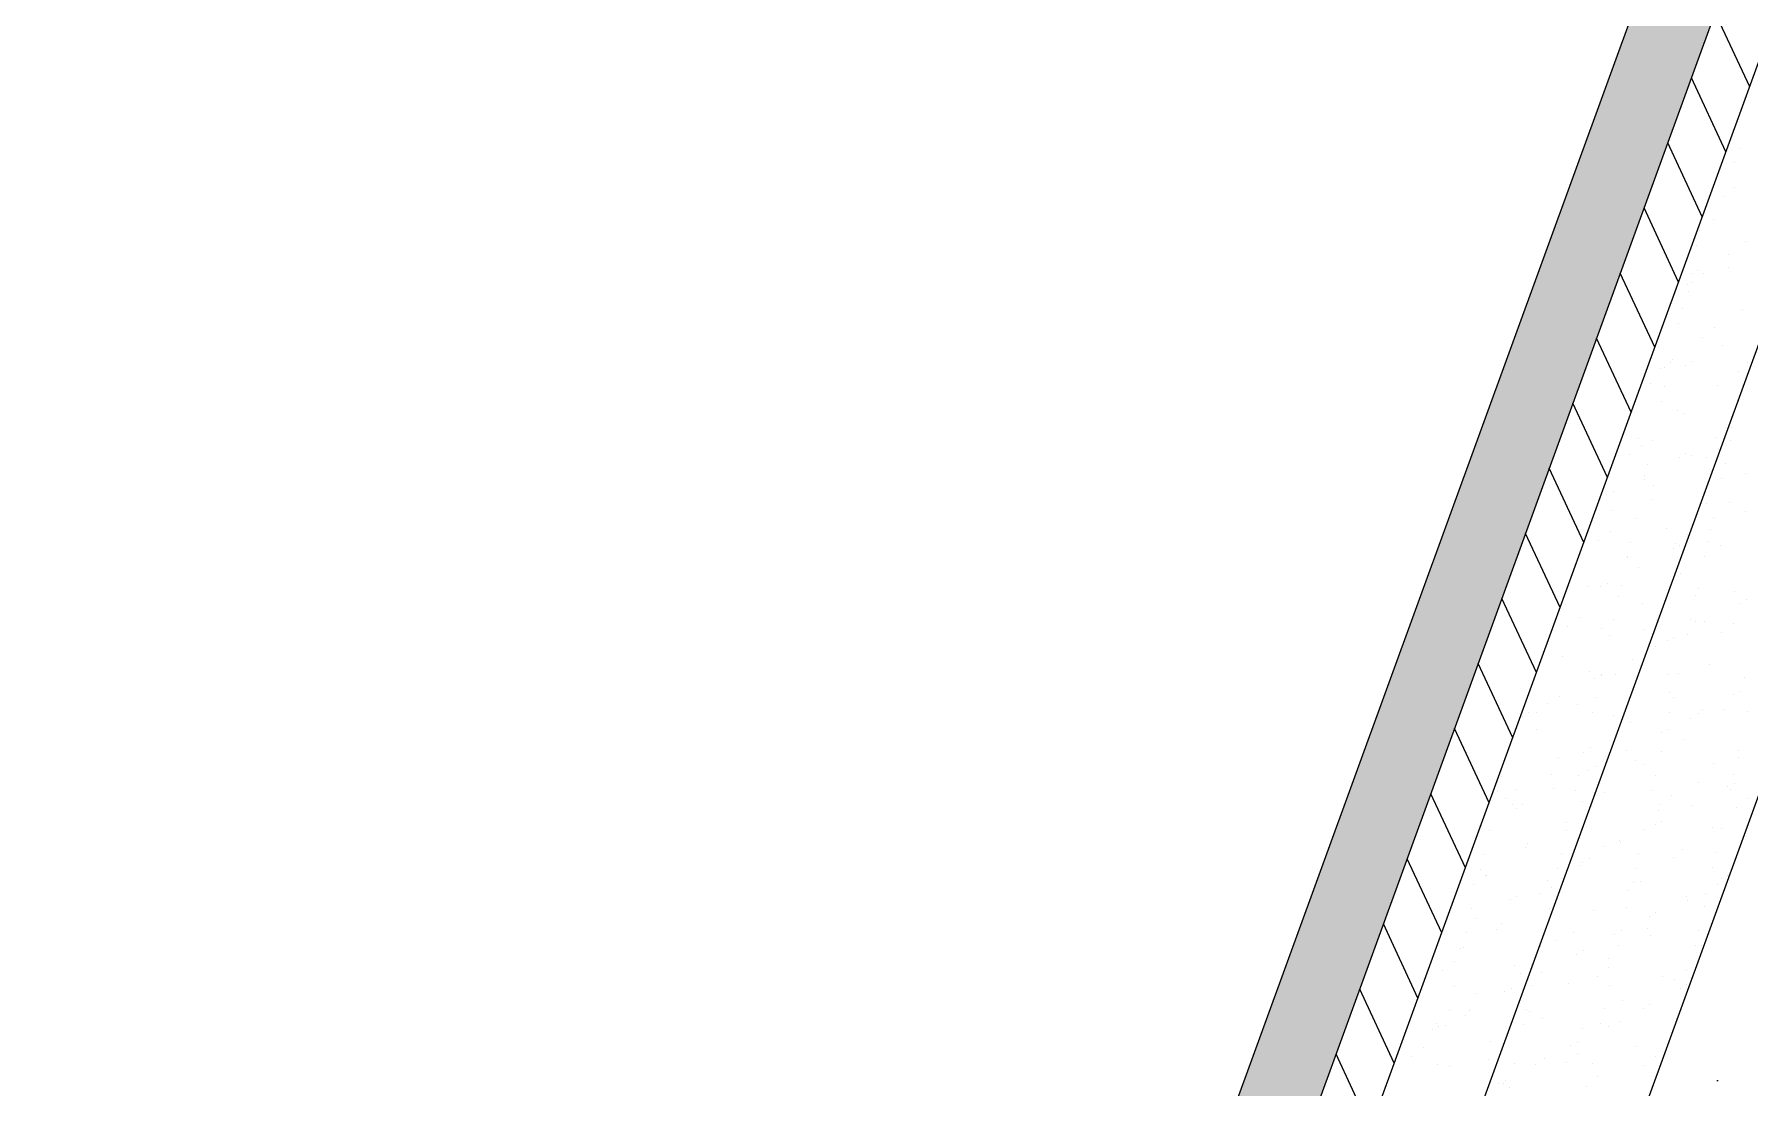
# Model space of a CAD drawing. Header units: millimetres. Extents: x 521005098 to 521837086, y 174609906 to 175681253.
# Drawn here: x 521825695.6 to 521826140.4, y 175362374.8 to 175362648 of the extents above; entities that cross this region are included whole.
import ezdxf

# ---------------------------------------------------------------- set-up
doc = ezdxf.new("R2010")
doc.units = ezdxf.units.MM
doc.header["$LTSCALE"] = 200
doc.layers.add('GT detail', color=3, linetype='Continuous')

msp = doc.modelspace()

# ---------------------------------------------------------------- hatches: boundary and pattern name
at = {"layer": 'GT detail'}
h = msp.add_hatch(dxfattribs=at)
h.set_pattern_fill('AR-CONC', color=8, style=0)
h.set_pattern_definition([(50, (0, 0), (182.184668996, -15.93908554), [19.05, -209.55]), (355, (0, 0), (-35.242825976, 191.05664288), [15.24, -167.64]), (100.451, (15.18, -1.33), (146.942501666, 175.11668782), [16.19, -178.09]), (46.1842, (0, 50.8), (271.07904089, -42.04232793), [28.575, -314.325]), (96.6356, (22.6, 47.3), (237.40423447, 247.42555589), [24.285, -267.135]), (351.184, (0, 50.8), (237.40460581, 247.42511786), [22.86, -251.46]), (21, (25.4, 38.1), (151.614879835, -102.265518517), [19.05, -209.55]), (326, (25.4, 38.1), (61.80202835, 184.18796612), [15.24, -167.64]), (71.4514, (38.03, 29.58), (213.41649077, 81.922857716), [16.19, -178.09]), (37.5, (0, 0), (3.0886032506, 84.555038873), [0, -165.608, 0, -170.18, 0, -168.275]), (7.5, (0, 0), (66.81966251, 100.180574818), [0, -97.028, 0, -161.798, 0, -64.135]), (327.5, (-56.64, 0), (135.590595167, -5.728743993), [0, -63.5, 0, -198.12, 0, -262.89]), (317.5, (-82.04, 0), (148.129181386, 25.426491033), [0, -82.55, 0, -131.572, 0, -186.69])])
h.paths.add_polyline_path([(521825707.71703, 175361255.59341), (521826357.5553, 175363041.00939), (521826498.50919, 175362989.70637), (521826584.01423, 175363224.62952), (521826443.06033, 175363275.93255), (521826393.07008, 175363240.91862), (521826666.6862, 175363992.67272), (521826682.47443, 175363933.71738), (521826823.42833, 175363882.41436), (521826875.56902, 175364025.66972), (521826968.70061, 175363989.16624), (521825942.64018, 175361170.08837)])
h = msp.add_hatch(dxfattribs=at)
h.set_pattern_fill('ANGLE', color=8, scale=2, style=0)
h.set_pattern_definition([(70, (-1581.22, 575.517), (-13.12750591238, 4.77802140226), [10.16, -3.81]), (160, (-1581.22, 575.517), (-4.77802140226, -13.12750591238), [10.16, -3.81])])
h.paths.add_polyline_path([(521825613.74776, 175361289.79542), (521825632.54162, 175361282.95502), (521826308.40661, 175363139.87884), (521826397.04104, 175363107.61854), (521826403.88144, 175363126.41239), (521826296.45316, 175363165.51309)])

# ---------------------------------------------------------------- linework, layer by layer
for p, q in [((521825613.74776, 175361289.79542), (521826296.45316, 175363165.51309)), ((521825632.54162, 175361282.95502), (521826308.40661, 175363139.87884)), ((521825646.63701, 175361277.82472), (521826320.97094, 175363130.54196)), ((521825670.12932, 175361269.27422), (521826339.5116, 175363108.38691)), ((521825707.71703, 175361255.59341), (521826357.5553, 175363041.00939))]:
    msp.add_line(p, q, dxfattribs=at)
at = {"layer": 'GT detail', "color": 8}
for p, q in [((521826140.37331, 175362634.35405), (521826131.40822, 175362653.57974)), ((521826134.23045, 175362617.47669), (521826125.26536, 175362636.70238)), ((521826128.08759, 175362600.59933), (521826119.1225, 175362619.82502)), ((521826137.86148, 175362618.26881), (521826137.86148, 175362618.26881)), ((521826136.44937, 175362614.80718), (521826136.44937, 175362614.80718)), ((521826136.509, 175362608.31032), (521826136.509, 175362608.31032)), ((521826133.48633, 175362605.99094), (521826133.48633, 175362605.99094)), ((521826121.94473, 175362583.72197), (521826112.97965, 175362602.94766)), ((521826131.10675, 175362599.9837), (521826131.10675, 175362599.9837)), ((521826127.35331, 175362597.09248), (521826127.35331, 175362597.09248)), ((521826139.31509, 175362594.34666), (521826139.31509, 175362594.34666)), ((521826126.48745, 175362593.18681), (521826126.48745, 175362593.18681)), ((521826134.89937, 175362590.99453), (521826134.89937, 175362590.99453)), ((521826115.80188, 175362566.84461), (521826106.83679, 175362586.0703)), ((521826125.23397, 175362585.96304), (521826125.23397, 175362585.96304)), ((521826126.92373, 175362586.84268), (521826126.92373, 175362586.84268)), ((521826128.43346, 175362585.99688), (521826128.43346, 175362585.99688)), ((521826135.0021, 175362587.62925), (521826135.0021, 175362587.62925)), ((521826124.22795, 175362582.99487), (521826124.22795, 175362582.99487)), ((521826124.52388, 175362581.15353), (521826124.52388, 175362581.15353)), ((521826125.41078, 175362583.6775), (521826125.41078, 175362583.6775)), ((521826122.87554, 175362576.89458), (521826122.87554, 175362576.89458)), ((521826138.48499, 175362576.58292), (521826138.48499, 175362576.58292)), ((521826122.00968, 175362572.98891), (521826122.00968, 175362572.98891)), ((521826131.23955, 175362572.03322), (521826131.23955, 175362572.03322)), ((521826109.65902, 175362549.96725), (521826100.69393, 175362569.19294)), ((521826128.24737, 175362569.34413), (521826128.24737, 175362569.34413)), ((521826120.35791, 175362563.68345), (521826120.35791, 175362563.68345)), ((521826125.37373, 175362563.03004), (521826125.37373, 175362563.03004)), ((521826133.34937, 175362567.18189), (521826133.34937, 175362567.18189)), ((521826117.33524, 175362561.36407), (521826117.33524, 175362561.36407)), ((521826118.1816, 175362561.56029), (521826118.1816, 175362561.56029)), ((521826119.75018, 175362562.79696), (521826119.75018, 175362562.79696)), ((521826123.68397, 175362562.1504), (521826123.68397, 175362562.1504)), ((521826137.37058, 175362560.62087), (521826137.37058, 175362560.62087)), ((521826139.82342, 175362562.9674), (521826139.82342, 175362562.9674)), ((521826114.55929, 175362557.4004), (521826114.55929, 175362557.4004)), ((521826118.39778, 175362556.69667), (521826118.39778, 175362556.69667)), ((521826132.14271, 175362556.98968), (521826132.14271, 175362556.98968)), ((521826138.47102, 175362556.86711), (521826138.47102, 175362556.86711)), ((521826103.51616, 175362533.08989), (521826094.55108, 175362552.31558)), ((521826117.53191, 175362552.791), (521826117.53191, 175362552.791)), ((521826121.66449, 175362550.51396), (521826121.66449, 175362550.51396)), ((521826123.164, 175362549.71978), (521826123.164, 175362549.71978)), ((521826137.60516, 175362552.96144), (521826137.60516, 175362552.96144)), ((521826135.62561, 175362545.94335), (521826135.62561, 175362545.94335)), ((521826111.42687, 175362543.27518), (521826111.42687, 175362543.27518)), ((521826112.28237, 175362541.37001), (521826112.28237, 175362541.37001)), ((521826115.27241, 175362542.59906), (521826115.27241, 175362542.59906)), ((521826131.79937, 175362543.36925), (521826131.79937, 175362543.36925)), ((521826135.34566, 175362542.76949), (521826135.34566, 175362542.76949)), ((521826109.25969, 175362539.05063), (521826109.25969, 175362539.05063)), ((521826113.92001, 175362536.49877), (521826113.92001, 175362536.49877)), ((521826122.13397, 175362538.33776), (521826122.13397, 175362538.33776)), ((521826123.82373, 175362539.21739), (521826123.82373, 175362539.21739)), ((521826125.38798, 175362538.70456), (521826125.38798, 175362538.70456)), ((521826129.29504, 175362538.30744), (521826129.29504, 175362538.30744)), ((521826132.31771, 175362540.62682), (521826132.31771, 175362540.62682)), ((521826133.99325, 175362536.6692), (521826133.99325, 175362536.6692)), ((521826097.37331, 175362516.21253), (521826088.40822, 175362535.43822)), ((521826113.00929, 175362533.58776), (521826113.00929, 175362533.58776)), ((521826113.05414, 175362532.5931), (521826113.05414, 175362532.5931)), ((521826133.12739, 175362532.76353), (521826133.12739, 175362532.76353)), ((521826139.3491, 175362534.13395), (521826139.3491, 175362534.13395)), ((521826103.34389, 175362528.55627), (521826103.34389, 175362528.55627)), ((521826105.03365, 175362529.4359), (521826105.03365, 175362529.4359)), ((521826115.08846, 175362527.40635), (521826115.08846, 175362527.40635)), ((521826115.32221, 175362530.92073), (521826115.32221, 175362530.92073)), ((521826104.84399, 175362524.44501), (521826104.84399, 175362524.44501)), ((521826129.28333, 175362526.35011), (521826129.28333, 175362526.35011)), ((521826135.1238, 175362526.66315), (521826135.1238, 175362526.66315)), ((521826139.37406, 175362524.30662), (521826139.37406, 175362524.30662)), ((521826091.23045, 175362499.33516), (521826082.26536, 175362518.56086)), ((521826104.20682, 175362519.05657), (521826104.20682, 175362519.05657)), ((521826110.79464, 175362522.40115), (521826110.79464, 175362522.40115)), ((521826118.80511, 175362519.8744), (521826118.80511, 175362519.8744)), ((521826130.24937, 175362519.55661), (521826130.24937, 175362519.55661)), ((521826130.86789, 175362522.57159), (521826130.86789, 175362522.57159)), ((521826101.18415, 175362516.73719), (521826101.18415, 175362516.73719)), ((521826109.44224, 175362516.30087), (521826109.44224, 175362516.30087)), ((521826120.58397, 175362514.52512), (521826120.58397, 175362514.52512)), ((521826121.21949, 175362515.994), (521826121.21949, 175362515.994)), ((521826122.27373, 175362515.40475), (521826122.27373, 175362515.40475)), ((521826124.24217, 175362518.31338), (521826124.24217, 175362518.31338)), ((521826129.51549, 175362516.4713), (521826129.51549, 175362516.4713)), ((521826132.76622, 175362515.30378), (521826132.76622, 175362515.30378)), ((521826108.56748, 175362512.63561), (521826108.56748, 175362512.63561)), ((521826108.57638, 175362512.39519), (521826108.57638, 175362512.39519)), ((521826111.45929, 175362509.77512), (521826111.45929, 175362509.77512)), ((521826128.64962, 175362512.56563), (521826128.64962, 175362512.56563)), ((521826103.48365, 175362505.62326), (521826103.48365, 175362505.62326)), ((521826122.5286, 175362508.065), (521826122.5286, 175362508.065)), ((521826085.08759, 175362482.4578), (521826076.12251, 175362501.68349)), ((521826098.50171, 175362504.85178), (521826098.50171, 175362504.85178)), ((521826101.79389, 175362504.74363), (521826101.79389, 175362504.74363)), ((521826106.31688, 175362502.20325), (521826106.31688, 175362502.20325)), ((521826107.01291, 175362505.09291), (521826107.01291, 175362505.09291)), ((521826126.39012, 175362502.37368), (521826126.39012, 175362502.37368)), ((521826127.04826, 175362504.34971), (521826127.04826, 175362504.34971)), ((521826136.48971, 175362503.49438), (521826136.48971, 175362503.49438)), ((521826139.51381, 175362501.37361), (521826139.51381, 175362501.37361)), ((521826092.66921, 175362499.99362), (521826092.66921, 175362499.99362)), ((521826096.13128, 175362496.74314), (521826096.13128, 175362496.74314)), ((521826112.46283, 175362500.28116), (521826112.46283, 175362500.28116)), ((521826125.03772, 175362496.2734), (521826125.03772, 175362496.2734)), ((521826137.82406, 175362500.49398), (521826137.82406, 175362500.49398)), ((521826093.1086, 175362494.42376), (521826093.1086, 175362494.42376)), ((521826101.98461, 175362493.80544), (521826101.98461, 175362493.80544)), ((521826104.09861, 175362492.19729), (521826104.09861, 175362492.19729)), ((521826104.96447, 175362496.10296), (521826104.96447, 175362496.10296)), ((521826113.14395, 175362493.68056), (521826113.14395, 175362493.68056)), ((521826116.16662, 175362495.99994), (521826116.16662, 175362495.99994)), ((521826124.17185, 175362492.36772), (521826124.17185, 175362492.36772)), ((521826126.42394, 175362495.71055), (521826126.42394, 175362495.71055)), ((521826128.69938, 175362495.74397), (521826128.69938, 175362495.74397)), ((521826133.17929, 175362492.93737), (521826133.17929, 175362492.93737)), ((521826136.20197, 175362495.25675), (521826136.20197, 175362495.25675)), ((521826115.94572, 175362489.23483), (521826115.94572, 175362489.23483)), ((521826119.03397, 175362490.71248), (521826119.03397, 175362490.71248)), ((521826120.72373, 175362491.59211), (521826120.72373, 175362491.59211)), ((521826078.94474, 175362465.58044), (521826069.97965, 175362484.80613)), ((521826091.74699, 175362486.56666), (521826091.74699, 175362486.56666)), ((521826109.90929, 175362485.96247), (521826109.90929, 175362485.96247)), ((521826129.90683, 175362484.66422), (521826129.90683, 175362484.66422)), ((521826098.93737, 175362482.77947), (521826098.93737, 175362482.77947)), ((521826100.24389, 175362480.93098), (521826100.24389, 175362480.93098)), ((521826101.83911, 175362482.00534), (521826101.83911, 175362482.00534)), ((521826101.93365, 175362481.81062), (521826101.93365, 175362481.81062)), ((521826105.7081, 175362481.99604), (521826105.7081, 175362481.99604)), ((521826118.97271, 175362482.03628), (521826118.97271, 175362482.03628)), ((521826121.91235, 175362482.17578), (521826121.91235, 175362482.17578)), ((521826139.00806, 175362481.29308), (521826139.00806, 175362481.29308)), ((521826088.05574, 175362474.4297), (521826088.05574, 175362474.4297)), ((521826091.11921, 175362476.18098), (521826091.11921, 175362476.18098)), ((521826095.64233, 175362474.21221), (521826095.64233, 175362474.21221)), ((521826100.48671, 175362475.90506), (521826100.48671, 175362475.90506)), ((521826119.66921, 175362477.42543), (521826119.66921, 175362477.42543)), ((521826120.55995, 175362476.07549), (521826120.55995, 175362476.07549)), ((521826136.27406, 175362476.68134), (521826136.27406, 175362476.68134)), ((521826137.96381, 175362477.56097), (521826137.96381, 175362477.56097)), ((521826081.45381, 175362471.14949), (521826081.45381, 175362471.14949)), ((521826083.14356, 175362472.02912), (521826083.14356, 175362472.02912)), ((521826085.03306, 175362472.11032), (521826085.03306, 175362472.11032)), ((521826099.62084, 175362471.99938), (521826099.62084, 175362471.99938)), ((521826105.0684, 175362471.36712), (521826105.0684, 175362471.36712)), ((521826108.09108, 175362473.68651), (521826108.09108, 175362473.68651)), ((521826109.60344, 175362469.6416), (521826109.60344, 175362469.6416)), ((521826119.69408, 175362472.16982), (521826119.69408, 175362472.16982)), ((521826125.10375, 175362470.62393), (521826125.10375, 175362470.62393)), ((521826127.14938, 175362471.93133), (521826127.14938, 175362471.93133)), ((521826128.12642, 175362472.94331), (521826128.12642, 175362472.94331)), ((521826133.63032, 175362472.85482), (521826133.63032, 175362472.85482)), ((521826139.76733, 175362472.34025), (521826139.76733, 175362472.34025)), ((521826072.80188, 175362448.70308), (521826063.83679, 175362467.92877)), ((521826085.16411, 175362467.73649), (521826085.16411, 175362467.73649)), ((521826117.48397, 175362466.89984), (521826117.48397, 175362466.89984)), ((521826119.17373, 175362467.77947), (521826119.17373, 175362467.77947)), ((521826097.36134, 175362461.80744), (521826097.36134, 175362461.80744)), ((521826099.12522, 175362463.16588), (521826099.12522, 175362463.16588)), ((521826108.35929, 175362462.14983), (521826108.35929, 175362462.14983)), ((521826117.43458, 175362461.97787), (521826117.43458, 175362461.97787)), ((521826123.56455, 175362465.07098), (521826123.56455, 175362465.07098)), ((521826137.50783, 175362462.14831), (521826137.50783, 175362462.14831)), ((521826090.86183, 175362460.46603), (521826090.86183, 175362460.46603)), ((521826098.69389, 175362457.11834), (521826098.69389, 175362457.11834)), ((521826100.38365, 175362457.99798), (521826100.38365, 175362457.99798)), ((521826110.89717, 175362459.72284), (521826110.89717, 175362459.72284)), ((521826113.08634, 175362458.59526), (521826113.08634, 175362458.59526)), ((521826130.93251, 175362458.97965), (521826130.93251, 175362458.97965)), ((521826137.52567, 175362460.50037), (521826137.52567, 175362460.50037)), ((521826075.93569, 175362455.53672), (521826075.93569, 175362455.53672)), ((521826079.98019, 175362452.11626), (521826079.98019, 175362452.11626)), ((521826088.8876, 175362455.92709), (521826088.8876, 175362455.92709)), ((521826089.56921, 175362452.36834), (521826089.56921, 175362452.36834)), ((521826095.14307, 175362451.80148), (521826095.14307, 175362451.80148)), ((521826096.00894, 175362455.70715), (521826096.00894, 175362455.70715)), ((521826115.21632, 175362451.97191), (521826115.21632, 175362451.97191)), ((521826116.08218, 175362455.87759), (521826116.08218, 175362455.87759)), ((521826127.04745, 175362454.02465), (521826127.04745, 175362454.02465)), ((521826134.72406, 175362452.8687), (521826134.72406, 175362452.8687)), ((521826135.28956, 175362452.14235), (521826135.28956, 175362452.14235)), ((521826136.15543, 175362456.04802), (521826136.15543, 175362456.04802)), ((521826136.41381, 175362453.74833), (521826136.41381, 175362453.74833)), ((521826066.65902, 175362431.82572), (521826057.69393, 175362451.05141)), ((521826075.06983, 175362451.63104), (521826075.06983, 175362451.63104)), ((521826076.95751, 175362449.79688), (521826076.95751, 175362449.79688)), ((521826078.82183, 175362448.14326), (521826078.82183, 175362448.14326)), ((521826081.59356, 175362448.21648), (521826081.59356, 175362448.21648)), ((521826096.99286, 175362449.05369), (521826096.99286, 175362449.05369)), ((521826100.01554, 175362451.37307), (521826100.01554, 175362451.37307)), ((521826102.84871, 175362451.35648), (521826102.84871, 175362451.35648)), ((521826117.0282, 175362448.31049), (521826117.0282, 175362448.31049)), ((521826120.05088, 175362450.62987), (521826120.05088, 175362450.62987)), ((521826125.59938, 175362448.11869), (521826125.59938, 175362448.11869)), ((521826137.06355, 175362447.5673), (521826137.06355, 175362447.5673)), ((521826140.08622, 175362449.88668), (521826140.08622, 175362449.88668)), ((521826079.90381, 175362447.33685), (521826079.90381, 175362447.33685)), ((521826092.78294, 175362443.57264), (521826092.78294, 175362443.57264)), ((521826115.93397, 175362443.0872), (521826115.93397, 175362443.0872)), ((521826116.80983, 175362446.78586), (521826116.80983, 175362446.78586)), ((521826117.62373, 175362443.96683), (521826117.62373, 175362443.96683)), ((521826070.77913, 175362442.58684), (521826070.77913, 175362442.58684)), ((521826072.81033, 175362441.4391), (521826072.81033, 175362441.4391)), ((521826092.88357, 175362441.60953), (521826092.88357, 175362441.60953)), ((521826106.74406, 175362439.00203), (521826106.74406, 175362439.00203)), ((521826112.95682, 175362441.77997), (521826112.95682, 175362441.77997)), ((521826130.77094, 175362442.21525), (521826130.77094, 175362442.21525)), ((521826133.03006, 175362441.9504), (521826133.03006, 175362441.9504)), ((521826060.51616, 175362414.94836), (521826051.55108, 175362434.17405)), ((521826071.45793, 175362435.33881), (521826071.45793, 175362435.33881)), ((521826082.30472, 175362437.09693), (521826082.30472, 175362437.09693)), ((521826082.78628, 175362438.1526), (521826082.78628, 175362438.1526)), ((521826091.53117, 175362435.50925), (521826091.53117, 175362435.50925)), ((521826098.83365, 175362434.18533), (521826098.83365, 175362434.18533)), ((521826102.82163, 175362437.4094), (521826102.82163, 175362437.4094)), ((521826106.80929, 175362438.33719), (521826106.80929, 175362438.33719)), ((521826111.60442, 175362435.67968), (521826111.60442, 175362435.67968)), ((521826120.70517, 175362434.43141), (521826120.70517, 175362434.43141)), ((521826122.85697, 175362436.66621), (521826122.85697, 175362436.66621)), ((521826131.67766, 175362435.85012), (521826131.67766, 175362435.85012)), ((521826070.59206, 175362431.43314), (521826070.59206, 175362431.43314)), ((521826071.90465, 175362429.80282), (521826071.90465, 175362429.80282)), ((521826072.0671, 175362429.85814), (521826072.0671, 175362429.85814)), ((521826090.6653, 175362431.60357), (521826090.6653, 175362431.60357)), ((521826096.26584, 175362432.52631), (521826096.26584, 175362432.52631)), ((521826097.14389, 175362433.3057), (521826097.14389, 175362433.3057)), ((521826110.73855, 175362431.77401), (521826110.73855, 175362431.77401)), ((521826130.81179, 175362431.94444), (521826130.81179, 175362431.94444)), ((521826134.66628, 175362429.8608), (521826134.66628, 175362429.8608)), ((521826134.86381, 175362429.93569), (521826134.86381, 175362429.93569)), ((521826068.88197, 175362427.48344), (521826068.88197, 175362427.48344)), ((521826086.02821, 175362425.28753), (521826086.02821, 175362425.28753)), ((521826088.01921, 175362428.5557), (521826088.01921, 175362428.5557)), ((521826088.91732, 175362426.74025), (521826088.91732, 175362426.74025)), ((521826091.93999, 175362429.05963), (521826091.93999, 175362429.05963)), ((521826108.95266, 175362425.99706), (521826108.95266, 175362425.99706)), ((521826110.22695, 175362427.9557), (521826110.22695, 175362427.9557)), ((521826111.97534, 175362428.31644), (521826111.97534, 175362428.31644)), ((521826128.988, 175362425.25386), (521826128.988, 175362425.25386)), ((521826132.01068, 175362427.57324), (521826132.01068, 175362427.57324)), ((521826133.17406, 175362429.05606), (521826133.17406, 175362429.05606)), ((521826068.33256, 175362421.2412), (521826068.33256, 175362421.2412)), ((521826078.35381, 175362423.52421), (521826078.35381, 175362423.52421)), ((521826080.04356, 175362424.40384), (521826080.04356, 175362424.40384)), ((521826088.4058, 175362421.41163), (521826088.4058, 175362421.41163)), ((521826099.98933, 175362420.71691), (521826099.98933, 175362420.71691)), ((521826108.47905, 175362421.58206), (521826108.47905, 175362421.58206)), ((521826124.04938, 175362424.30605), (521826124.04938, 175362424.30605)), ((521826124.18806, 175362423.38508), (521826124.18806, 175362423.38508)), ((521826128.55229, 175362421.7525), (521826128.55229, 175362421.7525)), ((521826054.37331, 175362398.071), (521826045.40822, 175362417.29669)), ((521826069.22913, 175362418.7742), (521826069.22913, 175362418.7742)), ((521826075.96244, 175362417.50369), (521826075.96244, 175362417.50369)), ((521826114.38398, 175362419.27456), (521826114.38398, 175362419.27456)), ((521826116.07373, 175362420.15419), (521826116.07373, 175362420.15419)), ((521826061.25348, 175362414.62234), (521826061.25348, 175362414.62234)), ((521826066.98016, 175362415.14091), (521826066.98016, 175362415.14091)), ((521826074.71074, 175362415.83916), (521826074.71074, 175362415.83916)), ((521826087.0534, 175362415.31134), (521826087.0534, 175362415.31134)), ((521826089.92356, 175362412.93308), (521826089.92356, 175362412.93308)), ((521826094.74608, 175362415.09597), (521826094.74608, 175362415.09597)), ((521826105.25929, 175362414.52455), (521826105.25929, 175362414.52455)), ((521826107.12665, 175362415.48178), (521826107.12665, 175362415.48178)), ((521826113.95044, 175362416.1463), (521826113.95044, 175362416.1463)), ((521826114.78143, 175362414.35277), (521826114.78143, 175362414.35277)), ((521826127.19989, 175362415.65221), (521826127.19989, 175362415.65221)), ((521826063.8291, 175362407.48939), (521826063.8291, 175362407.48939)), ((521826065.48422, 175362411.02797), (521826065.48422, 175362411.02797)), ((521826066.11429, 175362411.23524), (521826066.11429, 175362411.23524)), ((521826086.18754, 175362411.40567), (521826086.18754, 175362411.40567)), ((521826095.59389, 175362409.49306), (521826095.59389, 175362409.49306)), ((521826097.28365, 175362410.37269), (521826097.28365, 175362410.37269)), ((521826103.88467, 175362408.36246), (521826103.88467, 175362408.36246)), ((521826106.26078, 175362411.5761), (521826106.26078, 175362411.5761)), ((521826126.33403, 175362411.74654), (521826126.33403, 175362411.74654)), ((521826127.91155, 175362411.57568), (521826127.91155, 175362411.57568)), ((521826060.80643, 175362405.17001), (521826060.80643, 175362405.17001)), ((521826079.44534, 175362406.45736), (521826079.44534, 175362406.45736)), ((521826080.84177, 175362404.42681), (521826080.84177, 175362404.42681)), ((521826083.86445, 175362406.74619), (521826083.86445, 175362406.74619)), ((521826086.46921, 175362404.74306), (521826086.46921, 175362404.74306)), ((521826100.87712, 175362403.68362), (521826100.87712, 175362403.68362)), ((521826103.89979, 175362406.003), (521826103.89979, 175362406.003)), ((521826117.84578, 175362403.79185), (521826117.84578, 175362403.79185)), ((521826120.91246, 175362402.94043), (521826120.91246, 175362402.94043)), ((521826123.93514, 175362405.25981), (521826123.93514, 175362405.25981)), ((521826048.23045, 175362381.19364), (521826039.26536, 175362400.41933)), ((521826063.85479, 175362401.04329), (521826063.85479, 175362401.04329)), ((521826069.20771, 175362399.21857), (521826069.20771, 175362399.21857)), ((521826076.80381, 175362399.71157), (521826076.80381, 175362399.71157)), ((521826078.49357, 175362400.5912), (521826078.49357, 175362400.5912)), ((521826083.92804, 175362401.21373), (521826083.92804, 175362401.21373)), ((521826093.40645, 175362401.88675), (521826093.40645, 175362401.88675)), ((521826104.00128, 175362401.38416), (521826104.00128, 175362401.38416)), ((521826122.49938, 175362400.49341), (521826122.49938, 175362400.49341)), ((521826124.07453, 175362401.55459), (521826124.07453, 175362401.55459)), ((521826062.50239, 175362394.943), (521826062.50239, 175362394.943)), ((521826067.67913, 175362394.96156), (521826067.67913, 175362394.96156)), ((521826082.57564, 175362395.11344), (521826082.57564, 175362395.11344)), ((521826083.16883, 175362394.64796), (521826083.16883, 175362394.64796)), ((521826102.64888, 175362395.28387), (521826102.64888, 175362395.28387)), ((521826107.36756, 175362397.31613), (521826107.36756, 175362397.31613)), ((521826112.83398, 175362395.46192), (521826112.83398, 175362395.46192)), ((521826114.52373, 175362396.34155), (521826114.52373, 175362396.34155)), ((521826058.01373, 175362389.93007), (521826058.01373, 175362389.93007)), ((521826059.14194, 175362391.43474), (521826059.14194, 175362391.43474)), ((521826059.70348, 175362390.8097), (521826059.70348, 175362390.8097)), ((521826061.63652, 175362391.03733), (521826061.63652, 175362391.03733)), ((521826066.63519, 175362393.52572), (521826066.63519, 175362393.52572)), ((521826081.70977, 175362391.20777), (521826081.70977, 175362391.20777)), ((521826086.67054, 175362392.78253), (521826086.67054, 175362392.78253)), ((521826097.12994, 175362390.07735), (521826097.12994, 175362390.07735)), ((521826101.78301, 175362391.3782), (521826101.78301, 175362391.3782)), ((521826103.7093, 175362390.71191), (521826103.7093, 175362390.71191)), ((521826106.70588, 175362392.03934), (521826106.70588, 175362392.03934)), ((521826121.32868, 175362392.74552), (521826121.32868, 175362392.74552)), ((521826055.75356, 175362385.17595), (521826055.75356, 175362385.17595)), ((521826073.10306, 175362386.86412), (521826073.10306, 175362386.86412)), ((521826094.04389, 175362385.68042), (521826094.04389, 175362385.68042)), ((521826095.73365, 175362386.56005), (521826095.73365, 175362386.56005)), ((521826111.09105, 175362385.50673), (521826111.09105, 175362385.50673)), ((521826042.08759, 175362364.31628), (521826033.12251, 175362383.54197)), ((521826052.73088, 175362382.85657), (521826052.73088, 175362382.85657)), ((521826059.37702, 175362380.84539), (521826059.37702, 175362380.84539)), ((521826072.76623, 175362382.11338), (521826072.76623, 175362382.11338)), ((521826075.7889, 175362384.43276), (521826075.7889, 175362384.43276)), ((521826079.45027, 175362381.01582), (521826079.45027, 175362381.01582)), ((521826084.91921, 175362380.93041), (521826084.91921, 175362380.93041)), ((521826087.06417, 175362382.29351), (521826087.06417, 175362382.29351)), ((521826092.80157, 175362381.37018), (521826092.80157, 175362381.37018)), ((521826095.82425, 175362383.68956), (521826095.82425, 175362383.68956)), ((521826099.52351, 175362381.18626), (521826099.52351, 175362381.18626)), ((521826115.85959, 175362382.94637), (521826115.85959, 175362382.94637)), ((521826062.62484, 175362380.38841), (521826062.62484, 175362380.38841)), ((521826076.94357, 175362376.77856), (521826076.94357, 175362376.77856)), ((521826101.02528, 175362377.7229), (521826101.02528, 175362377.7229)), ((521826112.83692, 175362380.62699), (521826112.83692, 175362380.62699)), ((521826075.25381, 175362375.89892), (521826075.25381, 175362375.89892)), ((521826076.58595, 175362375.81779), (521826076.58595, 175362375.81779)), ((521826078.09787, 175362374.91553), (521826078.09787, 175362374.91553)), ((521826098.17111, 175362375.08597), (521826098.17111, 175362375.08597))]:
    msp.add_line(p, q, dxfattribs=at)

doc.saveas('drawing.dxf')
